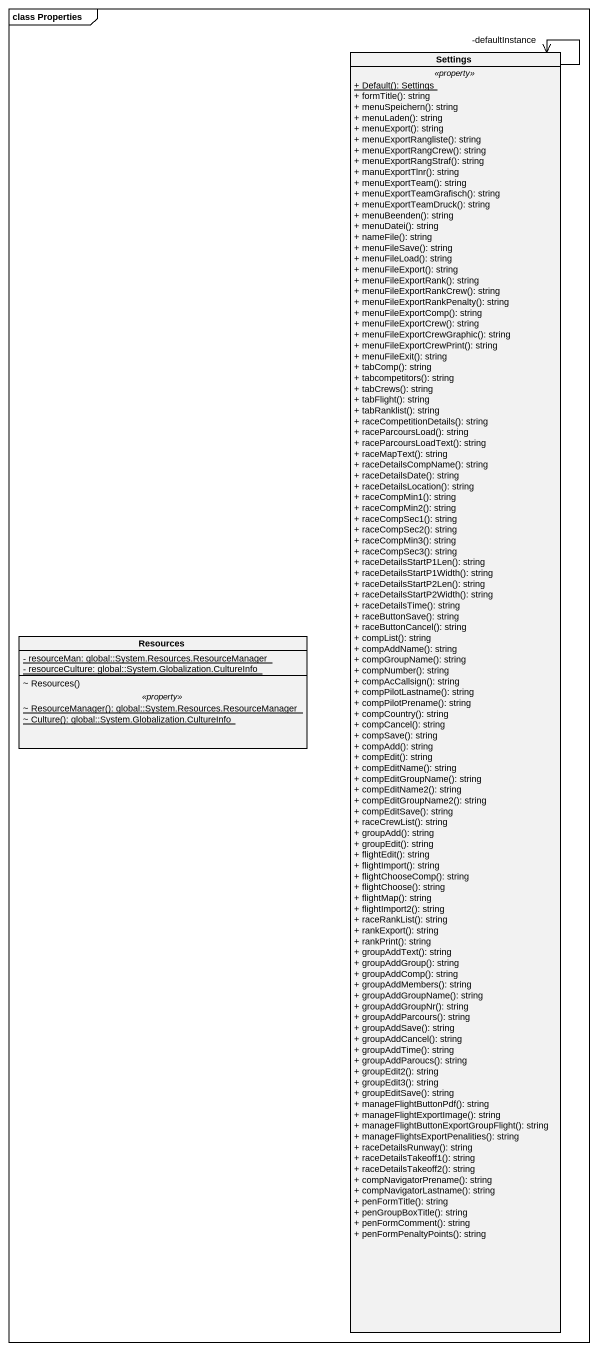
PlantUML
@startuml
mainframe class Properties
hide circle
hide empty members
skinparam classAttributeIconSize 0
class Settings {
  .. <<property>> ..
  {static} + Default(): Settings
  + formTitle(): string
  + menuSpeichern(): string
  + menuLaden(): string
  + menuExport(): string
  + menuExportRangliste(): string
  + menuExportRangCrew(): string
  + menuExportRangStraf(): string
  + manuExportTlnr(): string
  + menuExportTeam(): string
  + menuExportTeamGrafisch(): string
  + menuExportTeamDruck(): string
  + menuBeenden(): string
  + menuDatei(): string
  + nameFile(): string
  + menuFileSave(): string
  + menuFileLoad(): string
  + menuFileExport(): string
  + menuFileExportRank(): string
  + menuFileExportRankCrew(): string
  + menuFileExportRankPenalty(): string
  + menuFileExportComp(): string
  + menuFileExportCrew(): string
  + menuFileExportCrewGraphic(): string
  + menuFileExportCrewPrint(): string
  + menuFileExit(): string
  + tabComp(): string
  + tabcompetitors(): string
  + tabCrews(): string
  + tabFlight(): string
  + tabRanklist(): string
  + raceCompetitionDetails(): string
  + raceParcoursLoad(): string
  + raceParcoursLoadText(): string
  + raceMapText(): string
  + raceDetailsCompName(): string
  + raceDetailsDate(): string
  + raceDetailsLocation(): string
  + raceCompMin1(): string
  + raceCompMin2(): string
  + raceCompSec1(): string
  + raceCompSec2(): string
  + raceCompMin3(): string
  + raceCompSec3(): string
  + raceDetailsStartP1Len(): string
  + raceDetailsStartP1Width(): string
  + raceDetailsStartP2Len(): string
  + raceDetailsStartP2Width(): string
  + raceDetailsTime(): string
  + raceButtonSave(): string
  + raceButtonCancel(): string
  + compList(): string
  + compAddName(): string
  + compGroupName(): string
  + compNumber(): string
  + compAcCallsign(): string
  + compPilotLastname(): string
  + compPilotPrename(): string
  + compCountry(): string
  + compCancel(): string
  + compSave(): string
  + compAdd(): string
  + compEdit(): string
  + compEditName(): string
  + compEditGroupName(): string
  + compEditName2(): string
  + compEditGroupName2(): string
  + compEditSave(): string
  + raceCrewList(): string
  + groupAdd(): string
  + groupEdit(): string
  + flightEdit(): string
  + flightImport(): string
  + flightChooseComp(): string
  + flightChoose(): string
  + flightMap(): string
  + flightImport2(): string
  + raceRankList(): string
  + rankExport(): string
  + rankPrint(): string
  + groupAddText(): string
  + groupAddGroup(): string
  + groupAddComp(): string
  + groupAddMembers(): string
  + groupAddGroupName(): string
  + groupAddGroupNr(): string
  + groupAddParcours(): string
  + groupAddSave(): string
  + groupAddCancel(): string
  + groupAddTime(): string
  + groupAddParoucs(): string
  + groupEdit2(): string
  + groupEdit3(): string
  + groupEditSave(): string
  + manageFlightButtonPdf(): string
  + manageFlightExportImage(): string
  + manageFlightButtonExportGroupFlight(): string
  + manageFlightsExportPenalities(): string
  + raceDetailsRunway(): string
  + raceDetailsTakeoff1(): string
  + raceDetailsTakeoff2(): string
  + compNavigatorPrename(): string
  + compNavigatorLastname(): string
  + penFormTitle(): string
  + penGroupBoxTitle(): string
  + penFormComment(): string
  + penFormPenaltyPoints(): string
}
class Resources {
  {static} - resourceMan: global::System.Resources.ResourceManager
  {static} - resourceCulture: global::System.Globalization.CultureInfo
  --
  ~ Resources()
  .. <<property>> ..
  {static} ~ ResourceManager(): global::System.Resources.ResourceManager
  {static} ~ Culture(): global::System.Globalization.CultureInfo
}
Settings --> "-defaultInstance" Settings
@enduml
